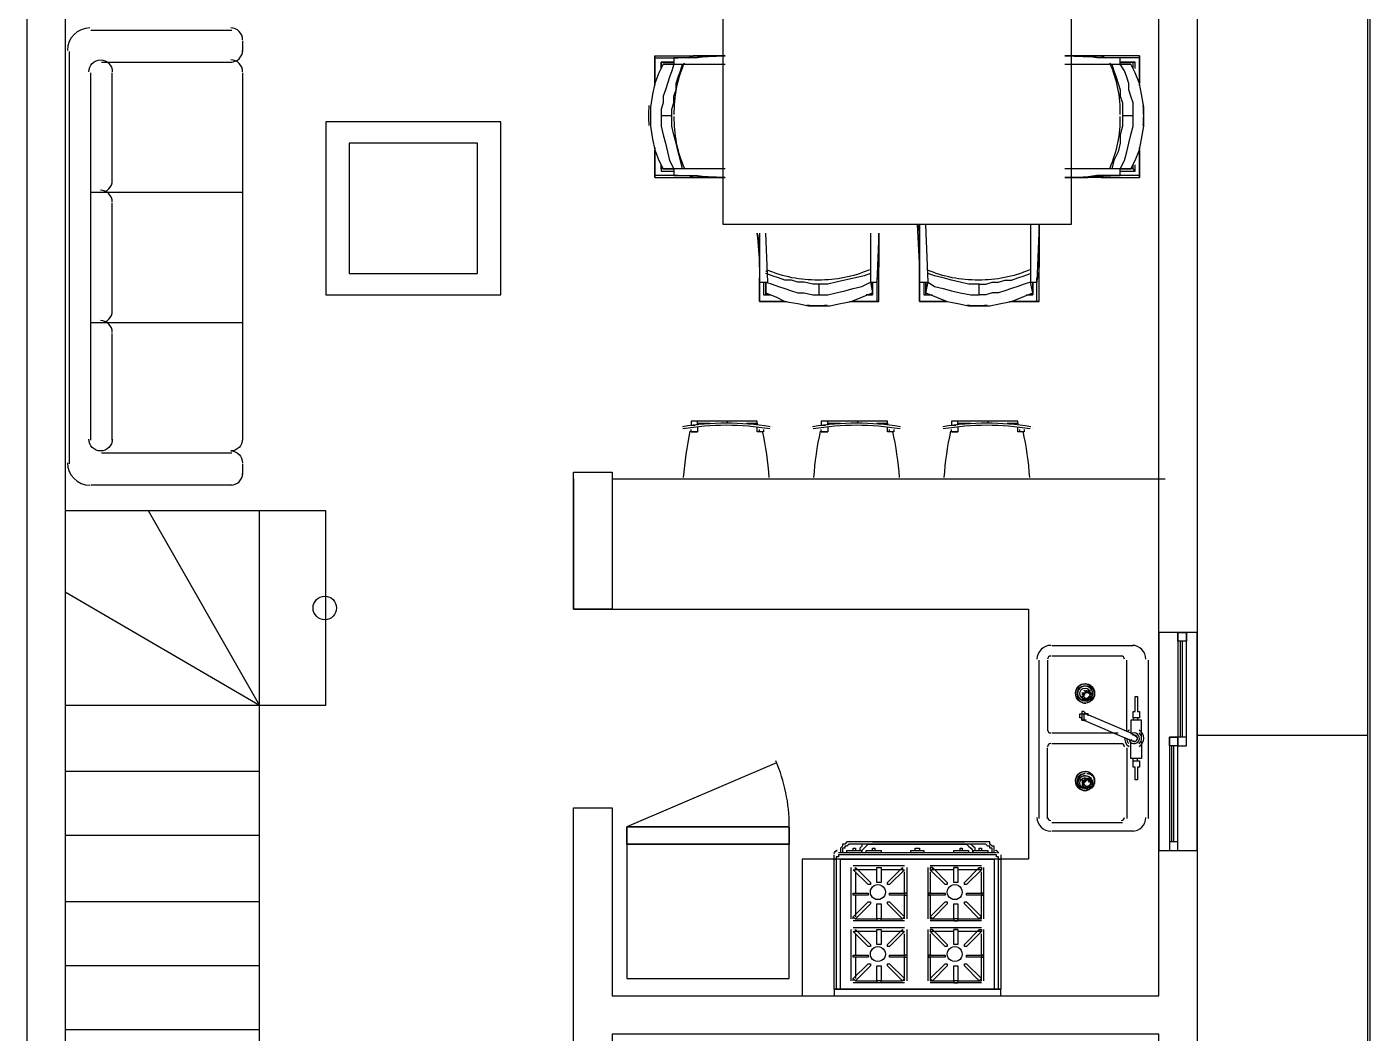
# Model space of a CAD drawing. Header units: metres. Extents: x -5 to 105, y 23 to 139.
# Drawn here: x -5.25 to 0.95, y 128.95 to 133.59 of the extents above; entities that cross this region are included whole.
import ezdxf

# ---------------------------------------------------------------- set-up
doc = ezdxf.new("R2010")
doc.units = ezdxf.units.M

msp = doc.modelspace()

# ---------------------------------------------------------------- linework, layer by layer
at = {"lineweight": 25}
for points in [[(0.9483, 136.6382), (-5.2486, 136.6382), (-5.2486, 120.1361), (0.9483, 120.1361)], [(-2.7265, 127.2197), (-2.5492, 127.2197), (-2.5492, 125.7419), (-0.0271, 125.7419), (-0.0271, 128.9438), (-2.5492, 128.9438), (-2.5492, 128.2837), (-2.7265, 128.2837), (-2.7265, 129.9881), (-2.5492, 129.9881), (-2.5492, 129.1211), (-0.0271, 129.1211), (-0.0271, 134.7072), (0.1503, 134.7072), (0.1503, 125.5547), (-2.7265, 125.5547)], [(-0.431, 133.6727), (-0.431, 132.6777), (-2.0369, 132.6777), (-2.0369, 133.6727)], [(-2.3226, 133.3969), (-2.3226, 133.4264)], [(-0.2044, 133.4264), (-0.1453, 133.4264), (-0.1354, 133.4264)], [(-3.0615, 133.1506), (-3.8693, 133.1506), (-3.8693, 132.3526), (-3.0615, 132.3526)], [(-3.1698, 133.0521), (-3.761, 133.0521), (-3.761, 132.4511), (-3.1698, 132.4511)], [(-2.027, 132.8944), (-2.2635, 132.9043), (-2.2142, 132.9043), (-2.1551, 132.9043), (-2.0861, 132.8944), (-2.027, 132.8944), (-2.0369, 132.8944), (-2.1157, 132.8944), (-2.1945, 132.9043), (-2.1748, 132.8944)], [(-1.1305, 132.5003), (-1.1403, 132.6777), (-1.1305, 132.6383), (-1.1305, 132.5595), (-1.1305, 132.4806)], [(-1.3177, 132.6383), (-1.3275, 132.4117), (-1.3177, 132.4609), (-1.3177, 132.5201), (-1.3177, 132.589), (-1.3177, 132.6383), (-1.3177, 132.5595), (-1.3177, 132.4806), (-1.3177, 132.5003)], [(-2.7265, 131.5349), (-2.5492, 131.5349), (-2.5492, 130.9043), (-2.7265, 130.9043)], [(-2.7265, 131.5349), (-2.5492, 131.5349), (-2.5492, 130.9043), (-2.7265, 130.9043)], [(-2.7265, 131.5053), (-2.7265, 130.9043), (-2.5787, 130.9043), (-2.7265, 130.9043)], [(0.1503, 130.796), (-0.0271, 130.796), (-0.0271, 129.791), (0.1503, 129.791)], [(0.0616, 130.796), (0.101, 130.796), (0.101, 130.7565), (0.0616, 130.7565), (0.0616, 130.796), (0.0616, 130.2738), (0.101, 130.2738), (0.101, 130.796)], [(-0.3719, 130.5201), (-0.3719, 130.5102), (-0.3817, 130.5201), (-0.3719, 130.5102), (-0.3817, 130.5102), (-0.3719, 130.5102)], [(-0.3719, 130.5299), (-0.362, 130.5201), (-0.362, 130.5299), (-0.362, 130.5201)], [(-0.362, 130.5299), (-0.362, 130.5201), (-0.3719, 130.5299), (-0.362, 130.5201)], [(-0.3522, 130.5201), (-0.3522, 130.5299), (-0.3522, 130.5201), (-0.3423, 130.5299)], [(-0.3423, 130.5299), (-0.3522, 130.5201), (-0.3522, 130.5299), (-0.3522, 130.5201)], [(-0.3423, 130.5102), (-0.3423, 130.5201)], [(-0.3423, 130.5102), (-0.3325, 130.5201), (-0.3423, 130.5102), (-0.3325, 130.5102)], [(-0.3719, 130.5004), (-0.3817, 130.5004), (-0.3719, 130.5004), (-0.3817, 130.5004)], [(-0.3719, 130.4905), (-0.3817, 130.4905), (-0.3719, 130.4905), (-0.3817, 130.4905), (-0.3719, 130.4905), (-0.3719, 130.4807), (-0.362, 130.4905), (-0.362, 130.4807), (-0.362, 130.4905), (-0.3719, 130.4807)], [(-0.3522, 130.4807), (-0.362, 130.4807)], [(-0.3325, 130.5004), (-0.3423, 130.5004), (-0.3325, 130.4905), (-0.3423, 130.5004)], [(-0.3423, 130.4905), (-0.3325, 130.4905), (-0.3423, 130.4905), (-0.3423, 130.4807)], [(-0.1157, 130.4019), (-0.1453, 130.4019), (-0.1453, 130.4314), (-0.1354, 130.4314), (-0.1354, 130.5004), (-0.1256, 130.5004), (-0.1256, 130.4314), (-0.1157, 130.4314)], [(-0.3916, 130.4216), (-0.3817, 130.4216), (-0.3817, 130.4117), (-0.3817, 130.4019), (-0.3817, 130.392), (-0.3817, 130.4019), (-0.3916, 130.4019), (-0.3916, 130.4117)], [(0.0222, 130.3132), (0.0616, 130.3132), (0.0616, 130.2738), (0.0222, 130.2738), (0.0222, 130.3132), (0.0222, 129.791), (0.0616, 129.791), (0.0616, 130.3132)], [(0.101, 130.2738), (0.101, 130.3132), (0.0616, 130.3132), (0.0616, 130.2738)], [(-0.3817, 130.0768), (-0.3719, 130.0866), (-0.3719, 130.0768), (-0.362, 130.0866), (-0.3719, 130.0768), (-0.3719, 130.0866), (-0.3817, 130.0866), (-0.3719, 130.0965), (-0.3817, 130.1063), (-0.3719, 130.1063), (-0.3719, 130.1162), (-0.362, 130.1063), (-0.3719, 130.1162), (-0.3719, 130.1063), (-0.3817, 130.1162), (-0.3719, 130.1063), (-0.3817, 130.1063), (-0.3719, 130.0965), (-0.3817, 130.0965), (-0.3719, 130.0965), (-0.3817, 130.0866), (-0.3719, 130.0866), (-0.3817, 130.0866), (-0.3719, 130.0866)], [(-0.362, 130.126), (-0.362, 130.1162), (-0.3719, 130.126), (-0.362, 130.1162), (-0.362, 130.126), (-0.362, 130.1162)], [(-0.3522, 130.0768), (-0.362, 130.0768)], [(-0.3522, 130.126), (-0.3522, 130.1162), (-0.3522, 130.126), (-0.3522, 130.1162), (-0.3423, 130.126), (-0.3522, 130.1162)], [(-0.3423, 130.1063), (-0.3423, 130.1162), (-0.3522, 130.1063), (-0.3423, 130.1162)], [(-0.3423, 130.1063), (-0.3325, 130.1162), (-0.3423, 130.1063), (-0.3325, 130.1063)], [(-0.3325, 130.0965), (-0.3423, 130.0965)], [(-0.3423, 130.0866), (-0.3325, 130.0866), (-0.3423, 130.0866), (-0.3325, 130.0866), (-0.3423, 130.0866), (-0.3423, 130.0768)], [(-1.7315, 129.8994), (-2.4802, 129.8994), (-2.4802, 129.8206), (-1.7315, 129.8206), (-1.7315, 129.8994), (-1.7315, 129.8206), (-2.4802, 129.8206), (-2.4802, 129.8994)], [(0.0616, 129.791), (0.0616, 129.8305), (0.0222, 129.8305), (0.0222, 129.791)], [(-1.7315, 129.1999), (-1.7315, 129.8206), (-2.4802, 129.8206), (-2.4802, 129.1999)], [(-0.766, 129.7418), (-0.766, 129.7516), (-0.766, 129.7615), (-0.7758, 129.7615), (-0.7758, 129.7713), (-0.7857, 129.7713), (-0.7955, 129.7713), (-1.4852, 129.7713), (-1.495, 129.7713), (-1.5049, 129.7713), (-1.5049, 129.7615), (-1.5147, 129.7615), (-1.5147, 129.7516), (-1.5147, 129.7418), (-1.5147, 129.1507), (-1.5246, 129.1507), (-1.5246, 129.1408), (-1.5246, 129.1211), (-0.7561, 129.1211), (-0.7561, 129.1408), (-0.7561, 129.1507), (-0.766, 129.1507)], [(-0.7857, 129.7418), (-0.7857, 129.1507), (-1.495, 129.1507), (-1.495, 129.7418), (-1.495, 129.7516), (-1.4852, 129.7516), (-0.7955, 129.7516), (-0.7857, 129.7516)], [(-1.3571, 129.6433), (-1.3571, 129.6334), (-1.3669, 129.6334), (-1.4359, 129.7024), (-1.426, 129.7024), (-1.426, 129.7122)], [(-1.3078, 129.6433), (-1.3177, 129.6433), (-1.3275, 129.6433), (-1.3275, 129.7122), (-1.3177, 129.7122), (-1.3078, 129.7122)], [(-1.2684, 129.6334), (-1.2783, 129.6334), (-1.2783, 129.6433), (-1.2093, 129.7122), (-1.2093, 129.7024), (-1.1994, 129.7024)], [(-0.8448, 129.7024), (-0.8546, 129.7024), (-0.8546, 129.7122), (-0.8448, 129.7122)], [(-1.3669, 129.594), (-1.3669, 129.5842), (-1.4359, 129.5842), (-1.4359, 129.594)], [(-1.2684, 129.5842), (-1.2684, 129.594), (-1.1994, 129.594), (-1.1994, 129.5842)], [(-1.0123, 129.594), (-1.0123, 129.5842), (-1.0812, 129.5842), (-1.0812, 129.594)], [(-0.9137, 129.5842), (-0.9137, 129.594), (-0.8448, 129.594), (-0.8448, 129.5842)], [(-1.3275, 129.5447), (-1.3177, 129.5447), (-1.3078, 129.5447), (-1.3078, 129.4758), (-1.3177, 129.4758), (-1.3275, 129.4758)], [(-0.9728, 129.5447), (-0.963, 129.5447), (-0.9531, 129.5447), (-0.9531, 129.4758), (-0.963, 129.4758), (-0.9728, 129.4758)], [(-1.3571, 129.3576), (-1.3571, 129.3477), (-1.3669, 129.3477), (-1.4359, 129.4167), (-1.426, 129.4167), (-1.426, 129.4265)], [(-1.3078, 129.3576), (-1.3177, 129.3576), (-1.3275, 129.3576), (-1.3275, 129.4265), (-1.3177, 129.4265), (-1.3078, 129.4265)], [(-1.2684, 129.3477), (-1.2783, 129.3477), (-1.2783, 129.3576), (-1.2093, 129.4265), (-1.2093, 129.4167), (-1.1994, 129.4167)], [(-0.8448, 129.4167), (-0.8546, 129.4167), (-0.8546, 129.4265), (-0.8448, 129.4265)], [(-1.3669, 129.3083), (-1.3669, 129.2984), (-1.4359, 129.2984), (-1.4359, 129.3083)], [(-1.2684, 129.2984), (-1.2684, 129.3083), (-1.1994, 129.3083), (-1.1994, 129.2984)], [(-1.0123, 129.3083), (-1.0123, 129.2984), (-1.0812, 129.2984), (-1.0812, 129.3083)], [(-0.9137, 129.2984), (-0.9137, 129.3083), (-0.8448, 129.3083), (-0.8448, 129.2984)], [(-1.3275, 129.259), (-1.3177, 129.259), (-1.3078, 129.259), (-1.3078, 129.1901), (-1.3177, 129.1901), (-1.3275, 129.1901)], [(-0.9728, 129.259), (-0.963, 129.259), (-0.9531, 129.259), (-0.9531, 129.1901), (-0.963, 129.1901), (-0.9728, 129.1901)]]:
    msp.add_lwpolyline(points, close=True, dxfattribs=at)
for points in [[(0.1503, 125.5547), (0.9384, 125.5547), (0.9384, 136.2146), (-2.9728, 136.2146), (-2.9728, 134.7072)], [(-3.229, 134.5299), (-3.229, 134.7072), (-2.3324, 134.7072), (-2.3324, 134.5299), (-5.0713, 134.5299), (-5.0713, 128.5201), (-3.6821, 128.5201), (-3.6821, 126.796), (-3.8693, 126.796), (-3.8693, 128.3428), (-5.0713, 128.3428), (-5.0713, 126.0374), (-3.9186, 126.0374)], [(0.1503, 130.3231), (0.9384, 130.3231), (0.9384, 134.7072), (0.1503, 134.7072)], [(-4.9531, 133.5742), (-4.3028, 133.5742)], [(-4.2536, 133.525), (-4.2536, 133.4757)], [(-5.0516, 131.5743), (-5.0516, 133.4757)], [(-4.9038, 133.4264), (-4.3028, 133.4264)], [(-2.3521, 133.456), (-2.3521, 133.3181)], [(-2.3521, 133.4461), (-2.3521, 133.456), (-2.1748, 133.456)], [(-2.3521, 133.3279), (-2.3521, 133.4461), (-2.2438, 133.4461)], [(-2.3226, 133.4264), (-2.3226, 133.4264)], [(-2.3226, 133.4264), (-2.2635, 133.4264), (-2.3226, 133.4264)], [(-2.2635, 133.4461), (-2.027, 133.456), (-2.1748, 133.456), (-2.1945, 133.4461), (-2.1157, 133.456), (-2.0369, 133.456), (-2.027, 133.456), (-2.0861, 133.456), (-2.1551, 133.4461), (-2.2142, 133.4461), (-2.2635, 133.4461), (-2.2635, 133.4264), (-2.2635, 133.4166), (-2.027, 133.4166)], [(-0.4605, 133.4166), (-0.2044, 133.4166), (-0.2044, 133.4264), (-0.2044, 133.4461), (-0.2537, 133.4461), (-0.3128, 133.4461), (-0.3719, 133.456), (-0.4408, 133.456), (-0.4605, 133.456), (-0.431, 133.456), (-0.3522, 133.456), (-0.2734, 133.4461), (-0.2931, 133.456), (-0.4605, 133.456), (-0.2044, 133.4461)], [(-0.1157, 133.3181), (-0.1157, 133.456), (-0.2931, 133.456)], [(-0.1157, 133.456), (-0.1157, 133.4461), (-0.2142, 133.4461)], [(-0.1453, 133.3969), (-0.1453, 133.4264)], [(-0.1354, 133.3969), (-0.1354, 133.4264)], [(-0.1157, 133.4461), (-0.1157, 133.3279)], [(-4.9531, 131.6826), (-4.9531, 133.3772)], [(-4.8545, 132.8747), (-4.8545, 133.3772)], [(-4.2536, 133.3772), (-4.2536, 131.6826)], [(-2.3127, 133.4166), (-2.3324, 133.3772), (-2.3521, 133.3279), (-2.362, 133.2787), (-2.3718, 133.2195), (-2.3718, 133.1309), (-2.362, 133.0718), (-2.3521, 133.0225), (-2.3324, 132.9732), (-2.3127, 132.9338), (-2.2635, 132.9338), (-2.3226, 132.9338), (-2.3226, 132.9535), (-2.3226, 132.924)], [(-2.2635, 133.4166), (-2.2733, 133.387), (-2.2832, 133.3575), (-2.293, 133.3279), (-2.3029, 133.2984), (-2.3127, 133.2688), (-2.3127, 133.2392), (-2.3226, 133.2097), (-2.3226, 133.1801), (-2.3029, 133.1801), (-2.2832, 133.1801), (-2.2733, 133.1801), (-2.2733, 133.2097), (-2.2635, 133.2392), (-2.2635, 133.2688), (-2.2536, 133.2984), (-2.2536, 133.3279), (-2.2438, 133.3575), (-2.2339, 133.387), (-2.2241, 133.4166)], [(-2.2635, 133.4166), (-2.3127, 133.4166), (-2.2635, 133.4166)], [(-2.2635, 133.4166), (-2.2635, 133.4166)], [(-2.2142, 133.4166), (-2.2142, 133.4166)], [(-0.2537, 133.4166), (-0.2537, 133.4166)], [(-0.2438, 133.4166), (-0.2339, 133.387), (-0.2241, 133.3575), (-0.2142, 133.3279), (-0.2044, 133.2984), (-0.2044, 133.2688), (-0.1945, 133.2392), (-0.1945, 133.2097), (-0.1945, 133.1801), (-0.1748, 133.1801), (-0.1551, 133.1801), (-0.1453, 133.1801), (-0.1453, 133.2097), (-0.1453, 133.2392), (-0.1551, 133.2688), (-0.165, 133.2984), (-0.165, 133.3279), (-0.1748, 133.3575), (-0.1847, 133.387), (-0.2044, 133.4166), (-0.1945, 133.4166), (-0.1551, 133.4166), (-0.2044, 133.4166)], [(-0.1551, 132.9338), (-0.2044, 132.9338), (-0.1945, 132.9338), (-0.1551, 132.9338), (-0.1354, 132.9732), (-0.1157, 133.0225), (-0.1059, 133.0718), (-0.096, 133.1309), (-0.096, 133.2195), (-0.1059, 133.2787), (-0.1157, 133.3279), (-0.1354, 133.3772), (-0.1551, 133.4166)], [(-2.3226, 133.1801), (-2.3226, 133.1309), (-2.3127, 133.0915), (-2.3029, 133.0521), (-2.293, 133.0127), (-2.2832, 132.9732), (-2.2635, 132.9338), (-2.3127, 132.9338)], [(-2.2241, 132.9338), (-2.2339, 132.9732), (-2.2438, 133.0127), (-2.2536, 133.0521), (-2.2635, 133.0915), (-2.2733, 133.1309), (-2.2733, 133.1801)], [(-0.1945, 133.1801), (-0.1945, 133.1309), (-0.2044, 133.0915), (-0.2044, 133.0521), (-0.2142, 133.0127), (-0.2339, 132.9732), (-0.2438, 132.9338)], [(-0.1453, 132.9338), (-0.2044, 132.9338), (-0.1847, 132.9732), (-0.1748, 133.0127), (-0.165, 133.0521), (-0.1551, 133.0915), (-0.1453, 133.1309), (-0.1453, 133.1801)], [(-2.3521, 133.0324), (-2.3521, 132.8944), (-2.1748, 132.8944)], [(-2.2438, 132.9043), (-2.3521, 132.9043), (-2.3521, 133.0225)], [(-0.2931, 132.8944), (-0.1157, 132.8944), (-0.1157, 133.0324)], [(-0.1157, 133.0225), (-0.1157, 132.9043), (-0.2142, 132.9043)], [(-2.3226, 132.9338), (-2.3226, 132.924), (-2.2635, 132.924)], [(-2.027, 132.9338), (-2.2635, 132.9338), (-2.2635, 132.924), (-2.2635, 132.9043)], [(-2.2635, 132.9338), (-2.2635, 132.9338)], [(-2.2142, 132.9338), (-2.2142, 132.9338)], [(-0.2044, 132.9043), (-0.2537, 132.9043), (-0.3128, 132.9043), (-0.3719, 132.8944), (-0.4408, 132.8944), (-0.4605, 132.8944), (-0.431, 132.8944), (-0.3522, 132.8944), (-0.2734, 132.9043), (-0.2931, 132.8944), (-0.4605, 132.8944), (-0.2044, 132.9043), (-0.2044, 132.924), (-0.2044, 132.9338), (-0.4605, 132.9338)], [(-0.2537, 132.9338), (-0.2537, 132.9338)], [(-0.2044, 132.924), (-0.1354, 132.924), (-0.1354, 132.9535)], [(-0.1354, 132.924), (-0.1453, 132.9338), (-0.1453, 132.9535)], [(-2.3521, 132.8944), (-2.3521, 132.9043)], [(-0.1157, 132.9043), (-0.1157, 132.8944)], [(-4.2536, 132.8255), (-4.9038, 132.8255), (-4.9531, 132.8255)], [(-4.8545, 132.2738), (-4.8545, 132.7762)], [(-1.1305, 132.4117), (-1.1305, 132.4609), (-1.1305, 132.5201), (-1.1305, 132.589), (-1.1305, 132.6481), (-1.1305, 132.6777), (-1.1305, 132.4117), (-1.1108, 132.4117), (-1.0911, 132.4117), (-1.1009, 132.6777)], [(-0.6182, 132.6777), (-0.6182, 132.4117), (-0.5985, 132.4117), (-0.5886, 132.4117), (-0.5788, 132.4609), (-0.5788, 132.5201), (-0.5788, 132.589), (-0.5788, 132.6481), (-0.5788, 132.6777), (-0.5788, 132.6383), (-0.5788, 132.5595), (-0.5788, 132.4806), (-0.5788, 132.5003), (-0.5788, 132.6777), (-0.5886, 132.4117)], [(-1.8792, 132.6383), (-1.8694, 132.5003), (-1.8694, 132.4806), (-1.8694, 132.5595), (-1.8792, 132.6383), (-1.8694, 132.589), (-1.8694, 132.5201), (-1.8694, 132.4609), (-1.8694, 132.4117), (-1.8497, 132.4117), (-1.83, 132.4117), (-1.8398, 132.6383)], [(-1.8694, 132.6383), (-1.8694, 132.4117)], [(-1.3571, 132.6383), (-1.3571, 132.4117), (-1.3374, 132.4117), (-1.3275, 132.4117)], [(-1.8694, 132.5003), (-1.8694, 132.323), (-1.7413, 132.323)], [(-1.4556, 132.323), (-1.3177, 132.323), (-1.3177, 132.5003)], [(-1.1305, 132.5003), (-1.1305, 132.323), (-1.1305, 132.4314)], [(-0.7167, 132.323), (-0.5788, 132.323), (-0.5788, 132.5003)], [(-1.7512, 132.323), (-1.8694, 132.323), (-1.8694, 132.4314)], [(-1.8497, 132.4117), (-1.8497, 132.3526), (-1.8398, 132.3526), (-1.8398, 132.4117), (-1.8103, 132.4018), (-1.7807, 132.392), (-1.7512, 132.3821), (-1.7216, 132.3723), (-1.692, 132.3624), (-1.6625, 132.3624), (-1.6231, 132.3526), (-1.5935, 132.3526), (-1.5935, 132.3723), (-1.5935, 132.392), (-1.5935, 132.4018), (-1.6231, 132.4018), (-1.6625, 132.4117), (-1.692, 132.4117), (-1.7216, 132.4215), (-1.7512, 132.4215), (-1.7807, 132.4314), (-1.8103, 132.4412), (-1.8398, 132.4511)], [(-1.83, 132.4609), (-1.8398, 132.4609)], [(-1.3571, 132.4511), (-1.3866, 132.4412), (-1.426, 132.4314), (-1.4753, 132.4215), (-1.5147, 132.4117), (-1.5541, 132.4018), (-1.5935, 132.4018)], [(-1.3275, 132.4314), (-1.3275, 132.323), (-1.4457, 132.323)], [(-1.3571, 132.4609), (-1.3571, 132.4609)], [(-1.0911, 132.4609), (-1.0911, 132.4609)], [(-0.8546, 132.4018), (-0.9039, 132.4018), (-0.9433, 132.4117), (-0.9827, 132.4215), (-1.0221, 132.4314), (-1.0615, 132.4412), (-1.0911, 132.4511)], [(-0.6083, 132.4117), (-0.6083, 132.3526), (-0.6083, 132.4117), (-0.6083, 132.3624), (-0.6182, 132.4117), (-0.6477, 132.4018), (-0.6773, 132.392), (-0.7068, 132.3821), (-0.7364, 132.3723), (-0.766, 132.3624), (-0.7955, 132.3624), (-0.8251, 132.3526), (-0.8546, 132.3526), (-0.8546, 132.3723), (-0.8546, 132.392), (-0.8546, 132.4018), (-0.8251, 132.4018), (-0.7955, 132.4117), (-0.766, 132.4117), (-0.7364, 132.4215), (-0.7068, 132.4215), (-0.6773, 132.4314), (-0.6477, 132.4412), (-0.6182, 132.4511)], [(-0.6182, 132.4609), (-0.6182, 132.4609)], [(-0.5788, 132.323), (-0.5886, 132.323), (-0.5886, 132.4314)], [(-1.8398, 132.3624), (-1.7906, 132.3427), (-1.7512, 132.323), (-1.692, 132.3132), (-1.6428, 132.3033), (-1.5443, 132.3033), (-1.495, 132.3132), (-1.4457, 132.323), (-1.3965, 132.3427), (-1.3472, 132.3624), (-1.3472, 132.4117), (-1.3472, 132.3526), (-1.3768, 132.3526)], [(-1.8398, 132.4117), (-1.8398, 132.4117)], [(-1.8398, 132.4117), (-1.8398, 132.3624), (-1.8398, 132.4117)], [(-1.5935, 132.3526), (-1.5541, 132.3526), (-1.5147, 132.3624), (-1.4753, 132.3723), (-1.4359, 132.3821), (-1.3965, 132.392), (-1.3571, 132.4117), (-1.3472, 132.3624)], [(-1.3669, 132.3526), (-1.3472, 132.3526), (-1.3472, 132.4117)], [(-1.3472, 132.4117), (-1.3472, 132.4117)], [(-1.1108, 132.4117), (-1.1108, 132.3526), (-1.0714, 132.3526)], [(-1.1009, 132.3526), (-1.1009, 132.4117), (-1.1009, 132.3624), (-1.0517, 132.3427), (-1.0024, 132.323), (-0.9531, 132.3132), (-0.9039, 132.3033), (-0.8054, 132.3033), (-0.7561, 132.3132), (-0.7068, 132.323), (-0.6576, 132.3427), (-0.6083, 132.3624)], [(-1.1009, 132.4117), (-1.1009, 132.4117)], [(-1.1009, 132.3624), (-1.0911, 132.4117), (-1.0615, 132.392), (-1.0221, 132.3821), (-0.9827, 132.3723), (-0.9433, 132.3624), (-0.894, 132.3526), (-0.8546, 132.3526)], [(-0.6083, 132.4117), (-0.6083, 132.4117)], [(-1.8694, 132.323), (-1.8694, 132.323)], [(-1.8497, 132.3526), (-1.8201, 132.3526), (-1.8398, 132.3526)], [(-1.3472, 132.3526), (-1.3472, 132.3526)], [(-1.3177, 132.323), (-1.3275, 132.323)], [(-1.0123, 132.323), (-1.1305, 132.323), (-1.0024, 132.323)], [(-1.1305, 132.323), (-1.1305, 132.323)], [(-1.1108, 132.3526), (-1.1009, 132.3526), (-1.0812, 132.3526)], [(-0.5886, 132.323), (-0.7068, 132.323)], [(-0.6379, 132.3526), (-0.6083, 132.3526), (-0.628, 132.3526)], [(-0.6083, 132.3526), (-0.6083, 132.3526)], [(-4.2536, 132.2245), (-4.9038, 132.2245), (-4.9531, 132.2245)], [(-4.8545, 131.6826), (-4.8545, 132.1752)], [(-2.1551, 131.7516), (-2.1551, 131.7713), (-2.1846, 131.7713), (-2.1846, 131.7516), (-2.1649, 131.7516)], [(-2.1846, 131.7516), (-2.1846, 131.7516)], [(-1.9285, 131.7614), (-1.8792, 131.7614), (-1.8792, 131.7713), (-2.0172, 131.7713), (-2.1551, 131.7713)], [(-2.1551, 131.7614), (-2.096, 131.7614)], [(-2.0172, 131.7713), (-2.0172, 131.7614)], [(-1.8792, 131.7614), (-1.8792, 131.7516)], [(-1.5541, 131.7516), (-1.5541, 131.7713), (-1.5837, 131.7713), (-1.5837, 131.7516), (-1.564, 131.7516)], [(-1.5837, 131.7516), (-1.5837, 131.7516)], [(-1.3275, 131.7614), (-1.2783, 131.7614), (-1.2783, 131.7713), (-1.4162, 131.7713), (-1.5541, 131.7713)], [(-1.5541, 131.7614), (-1.495, 131.7614)], [(-1.4162, 131.7713), (-1.4162, 131.7614)], [(-1.2783, 131.7614), (-1.2783, 131.7516)], [(-0.9531, 131.7516), (-0.9531, 131.7713), (-0.9827, 131.7713), (-0.9827, 131.7516), (-0.963, 131.7516)], [(-0.9827, 131.7516), (-0.9827, 131.7516)], [(-0.7265, 131.7614), (-0.6773, 131.7614), (-0.6773, 131.7713), (-0.8152, 131.7713), (-0.9531, 131.7713)], [(-0.9531, 131.7614), (-0.894, 131.7614)], [(-0.8152, 131.7713), (-0.8152, 131.7614)], [(-0.6773, 131.7614), (-0.6773, 131.7516)], [(-2.2142, 131.7417), (-2.2142, 131.7417)], [(-2.1551, 131.7417), (-2.1551, 131.722), (-2.1846, 131.722), (-2.1551, 131.722), (-2.1846, 131.722), (-2.1846, 131.7319)], [(-1.8497, 131.7319), (-1.8497, 131.722), (-1.8792, 131.722), (-1.8792, 131.7417)], [(-1.8694, 131.722), (-1.8694, 131.7319)], [(-1.8103, 131.7417), (-1.8103, 131.7417)], [(-1.6132, 131.7417), (-1.6132, 131.7417)], [(-1.5541, 131.7417), (-1.5541, 131.722), (-1.5837, 131.722), (-1.5541, 131.722), (-1.5837, 131.722), (-1.5837, 131.7319)], [(-1.2487, 131.7319), (-1.2487, 131.722), (-1.2783, 131.722), (-1.2783, 131.7417)], [(-1.2684, 131.722), (-1.2684, 131.7319)], [(-1.2093, 131.7417), (-1.2093, 131.7417)], [(-1.0123, 131.7417), (-1.0123, 131.7417)], [(-0.9531, 131.7417), (-0.9531, 131.722), (-0.9827, 131.722), (-0.9531, 131.722), (-0.9827, 131.722), (-0.9827, 131.7319)], [(-0.6477, 131.7319), (-0.6477, 131.722), (-0.6773, 131.722), (-0.6773, 131.7417)], [(-0.6674, 131.722), (-0.6674, 131.7319)], [(-0.6083, 131.7417), (-0.6083, 131.7417)], [(-4.3028, 131.6235), (-4.9038, 131.6235)], [(-4.2536, 131.5743), (-4.2536, 131.525)], [(-2.5492, 131.5053), (0.0025, 131.5053)], [(-4.3028, 131.4757), (-4.9531, 131.4757)], [(-5.0713, 130.9831), (-4.1747, 130.461), (-4.6871, 131.3575)], [(-4.1747, 128.5201), (-4.1747, 131.3575), (-5.0713, 131.3575)], [(-5.0713, 130.461), (-3.8693, 130.461), (-3.8693, 131.3575), (-5.0713, 131.3575)], [(-4.1747, 128.5201), (-4.1747, 131.3575)], [(-2.5787, 130.9043), (-0.628, 130.9043), (-0.628, 129.7516), (-1.6723, 129.7516), (-1.6723, 129.1211)], [(0.0715, 130.7565), (0.0715, 130.3132)], [(0.0813, 130.7565), (0.0813, 130.3132)], [(-0.5197, 130.7368), (-0.1453, 130.7368)], [(-0.5788, 129.9388), (-0.5788, 130.6679)], [(-0.5394, 130.6679), (-0.5394, 130.3428)], [(-0.1945, 130.6876), (-0.5197, 130.6876)], [(-0.1748, 130.3428), (-0.1748, 130.6679)], [(-0.0763, 130.6679), (-0.0763, 129.9388)], [(-0.3817, 130.5201), (-0.3817, 130.5201)], [(-0.3817, 130.5201), (-0.3719, 130.5102), (-0.3817, 130.5201)], [(-0.3817, 130.5102), (-0.3817, 130.5102)], [(-0.3817, 130.5102), (-0.3719, 130.5102), (-0.3817, 130.5102)], [(-0.3719, 130.5299), (-0.3719, 130.5299)], [(-0.362, 130.5102), (-0.362, 130.5102)], [(-0.362, 130.5102), (-0.362, 130.5102)], [(-0.3522, 130.5201), (-0.3522, 130.5201)], [(-0.3522, 130.5201), (-0.3522, 130.5201)], [(-0.3423, 130.5201), (-0.3423, 130.5201)], [(-0.3423, 130.5201), (-0.3423, 130.5201)], [(-0.3423, 130.5102), (-0.3325, 130.5201), (-0.3423, 130.5102)], [(-0.3423, 130.5102), (-0.3423, 130.5102)], [(-0.3423, 130.5102), (-0.3423, 130.5102)], [(-0.3423, 130.5102), (-0.3325, 130.5102), (-0.3423, 130.5102)], [(-0.3817, 130.5004), (-0.3817, 130.5004)], [(-0.3817, 130.5004), (-0.3719, 130.5004), (-0.3817, 130.5004)], [(-0.3817, 130.4905), (-0.3817, 130.4905)], [(-0.3817, 130.4905), (-0.3817, 130.4905)], [(-0.3817, 130.4905), (-0.3719, 130.4905), (-0.3817, 130.4905)], [(-0.3719, 130.5004), (-0.3719, 130.5004)], [(-0.3719, 130.4807), (-0.3719, 130.4807)], [(-0.362, 130.4807), (-0.362, 130.4905), (-0.362, 130.4807)], [(-0.362, 130.4807), (-0.362, 130.4807)], [(-0.3522, 130.5004), (-0.3522, 130.5004)], [(-0.3522, 130.5004), (-0.3522, 130.5004)], [(-0.3522, 130.5004), (-0.3522, 130.5004)], [(-0.3522, 130.5004), (-0.3522, 130.5004)], [(-0.3522, 130.5004), (-0.3522, 130.5004)], [(-0.3522, 130.4905), (-0.3522, 130.4807), (-0.3522, 130.4905)], [(-0.3522, 130.4807), (-0.3522, 130.4905), (-0.3522, 130.4807)], [(-0.3522, 130.4807), (-0.3522, 130.4807)], [(-0.3423, 130.5004), (-0.3325, 130.5004), (-0.3423, 130.5004)], [(-0.3423, 130.5004), (-0.3423, 130.5004)], [(-0.3423, 130.5004), (-0.3423, 130.5004)], [(-0.3423, 130.5004), (-0.3325, 130.5004), (-0.3423, 130.5004)], [(-0.3423, 130.4807), (-0.3423, 130.4905), (-0.3423, 130.4807)], [(-0.3423, 130.4905), (-0.3423, 130.4905)], [(-0.3423, 130.4905), (-0.3325, 130.4905), (-0.3423, 130.4905)], [(-0.3916, 130.4216), (-0.3916, 130.4216)], [(-0.3916, 130.4117), (-0.3916, 130.4117)], [(-0.3916, 130.4019), (-0.3916, 130.4019)], [(-0.3522, 130.4117), (-0.3522, 130.4216), (-0.362, 130.4216), (-0.3719, 130.4314), (-0.3817, 130.4314), (-0.3817, 130.4216), (-0.3719, 130.4216), (-0.362, 130.4216), (-0.1551, 130.3329), (-0.1256, 130.3132)], [(-0.3817, 130.4216), (-0.3817, 130.4216)], [(-0.3817, 130.4117), (-0.3817, 130.4117)], [(-0.3817, 130.4019), (-0.3817, 130.4019)], [(-0.3817, 130.4019), (-0.3817, 130.4019)], [(-0.3719, 130.392), (-0.3817, 130.392), (-0.3719, 130.392)], [(-0.3719, 130.4314), (-0.3719, 130.4314)], [(-0.3719, 130.4314), (-0.3719, 130.4314)], [(-0.362, 130.4216), (-0.3719, 130.4216), (-0.3719, 130.4117), (-0.3719, 130.4019), (-0.3719, 130.392), (-0.165, 130.3034), (-0.1354, 130.2935)], [(-0.3719, 130.4216), (-0.3719, 130.4216)], [(-0.3719, 130.4117), (-0.3719, 130.4117)], [(-0.3719, 130.4019), (-0.3719, 130.4019)], [(-0.3719, 130.4019), (-0.3719, 130.4019)], [(-0.3719, 130.392), (-0.3719, 130.392)], [(-0.3719, 130.392), (-0.3719, 130.392)], [(-0.362, 130.392), (-0.3719, 130.392)], [(-0.362, 130.4216), (-0.362, 130.4216)], [(-0.1059, 130.3132), (-0.1059, 130.392), (-0.1551, 130.392), (-0.1551, 130.3329)], [(-0.1453, 130.4019), (-0.1453, 130.392)], [(-0.1256, 130.4019), (-0.1256, 130.392)], [(-0.5197, 130.3329), (-0.2142, 130.3329)], [(-0.1847, 130.3428), (-0.1847, 130.3428)], [(-0.1748, 130.3428), (-0.1748, 130.3428)], [(-0.1748, 130.3428), (-0.1748, 130.3428)], [(-0.5394, 129.9388), (-0.5394, 130.2639)], [(-0.5197, 130.2836), (-0.1945, 130.2836)], [(-0.1748, 130.2639), (-0.1748, 129.9388)], [(-0.1059, 130.2935), (-0.1059, 130.2147), (-0.1551, 130.2147), (-0.1551, 130.2935)], [(0.0321, 130.2738), (0.0321, 129.8305)], [(0.0419, 130.2738), (0.0419, 129.8305)], [(-0.1453, 130.2048), (-0.1157, 130.2048), (-0.1157, 130.1753), (-0.1256, 130.1753), (-0.1256, 130.1162), (-0.1354, 130.1162), (-0.1354, 130.1753), (-0.1453, 130.1753), (-0.1453, 130.2048), (-0.1453, 130.2147)], [(-0.1256, 130.2048), (-0.1256, 130.2147)], [(-4.1747, 130.1556), (-5.0713, 130.1556)], [(-1.7906, 130.195), (-2.4802, 129.8994)], [(-0.3817, 130.1162), (-0.3817, 130.1162)], [(-0.3817, 130.1162), (-0.3719, 130.1063), (-0.3817, 130.1162)], [(-0.3817, 130.1063), (-0.3817, 130.1063)], [(-0.3817, 130.0965), (-0.3817, 130.0965)], [(-0.3817, 130.0965), (-0.3719, 130.0965), (-0.3817, 130.0965)], [(-0.3817, 130.0866), (-0.3817, 130.0866)], [(-0.3817, 130.0866), (-0.3817, 130.0866)], [(-0.3719, 130.1162), (-0.3719, 130.1162)], [(-0.3719, 130.1063), (-0.3719, 130.1063)], [(-0.3719, 130.0768), (-0.3719, 130.0768)], [(-0.362, 130.0965), (-0.362, 130.0965)], [(-0.362, 130.0965), (-0.362, 130.0965)], [(-0.362, 130.0768), (-0.362, 130.0768)], [(-0.362, 130.0768), (-0.362, 130.0768)], [(-0.3522, 130.1162), (-0.3522, 130.1162)], [(-0.3522, 130.1162), (-0.3522, 130.1162)], [(-0.3522, 130.0965), (-0.3522, 130.0965)], [(-0.3522, 130.0965), (-0.3522, 130.0965)], [(-0.3522, 130.0965), (-0.3522, 130.0965)], [(-0.3522, 130.0965), (-0.3522, 130.0965)], [(-0.3522, 130.0965), (-0.3522, 130.0965)], [(-0.3522, 130.0768), (-0.3522, 130.0768)], [(-0.3522, 130.0768), (-0.3522, 130.0768)], [(-0.3522, 130.0768), (-0.3522, 130.0768)], [(-0.3423, 130.1063), (-0.3325, 130.1162), (-0.3423, 130.1063)], [(-0.3423, 130.1063), (-0.3423, 130.1063)], [(-0.3423, 130.1063), (-0.3423, 130.1063)], [(-0.3423, 130.1063), (-0.3423, 130.1063)], [(-0.3423, 130.1063), (-0.3325, 130.1063), (-0.3423, 130.1063)], [(-0.3423, 130.0965), (-0.3325, 130.0965), (-0.3423, 130.0965)], [(-0.3423, 130.0965), (-0.3423, 130.0965)], [(-0.3423, 130.0965), (-0.3325, 130.0965), (-0.3423, 130.0965)], [(-0.3423, 130.0866), (-0.3423, 130.0866)], [(-0.3423, 130.0768), (-0.3423, 130.0866), (-0.3423, 130.0768)], [(-0.3423, 130.0866), (-0.3423, 130.0866)], [(-0.3423, 130.0866), (-0.3325, 130.0866), (-0.3423, 130.0866)], [(-0.3423, 130.0866), (-0.3423, 130.0866)], [(-0.1945, 129.9191), (-0.5197, 129.9191)], [(-4.1747, 129.86), (-5.0713, 129.86)], [(-0.7857, 129.7812), (-0.7857, 129.791), (-0.7857, 129.8009), (-0.7857, 129.8108), (-0.7955, 129.8108), (-0.8054, 129.8206), (-0.8054, 129.8305), (-0.8152, 129.8305), (-0.8251, 129.8305), (-0.8349, 129.8305), (-1.4457, 129.8305), (-1.4556, 129.8305), (-1.4654, 129.8305), (-1.4753, 129.8206), (-1.4852, 129.8206), (-1.4852, 129.8108), (-1.495, 129.8009), (-1.495, 129.791), (-1.495, 129.7812)], [(-1.3472, 129.8305), (-0.9236, 129.8305)], [(-0.9236, 129.8305), (-0.9236, 129.8305)], [(-0.1453, 129.8797), (-0.5197, 129.8797)], [(-0.7561, 129.7713), (-0.7561, 129.7516), (-0.766, 129.7516), (-0.7561, 129.7516), (-0.7561, 129.1507), (-1.5246, 129.1507), (-1.5246, 129.7516), (-1.5147, 129.7516), (-1.5246, 129.7516), (-1.5246, 129.7713)], [(-1.5049, 129.7812), (-0.7758, 129.7812)], [(-0.7955, 129.7812), (-0.7955, 129.791), (-0.7955, 129.8009), (-0.8054, 129.8009), (-0.8054, 129.8108), (-0.8152, 129.8108), (-0.8251, 129.8206), (-0.8349, 129.8206), (-1.4457, 129.8206), (-1.4556, 129.8206), (-1.4654, 129.8108), (-1.4753, 129.8108), (-1.4753, 129.8009), (-1.4852, 129.8009), (-1.4852, 129.791), (-1.4852, 129.7812)], [(-1.4654, 129.7812), (-1.4654, 129.791), (-1.3965, 129.791), (-1.3965, 129.7812), (-1.3965, 129.791), (-1.3866, 129.8009), (-1.3768, 129.8108), (-1.3669, 129.8206), (-1.3571, 129.8206), (-1.3472, 129.8206), (-0.9236, 129.8206), (-0.9137, 129.8206), (-0.9039, 129.8108), (-0.894, 129.8009), (-0.8842, 129.791), (-0.8842, 129.7812), (-0.8842, 129.791), (-0.8152, 129.791), (-0.8152, 129.7812)], [(-1.4359, 129.791), (-1.4359, 129.8009), (-1.426, 129.8009), (-1.426, 129.791)], [(-1.426, 129.8009), (-1.426, 129.8009)], [(-1.3866, 129.8206), (-1.3965, 129.8206), (-1.3965, 129.8108), (-1.4063, 129.8009), (-1.4063, 129.791)], [(-1.3768, 129.7812), (-1.3768, 129.791), (-1.3078, 129.791), (-1.3078, 129.7812)], [(-1.3472, 129.791), (-1.3472, 129.8009), (-1.3374, 129.8009), (-1.3374, 129.791)], [(-1.3374, 129.8009), (-1.3374, 129.8009)], [(-1.1699, 129.7812), (-1.1699, 129.791), (-1.1108, 129.791), (-1.1108, 129.7812)], [(-1.1502, 129.791), (-1.1502, 129.8009), (-1.1403, 129.8009), (-1.1305, 129.8009), (-1.1305, 129.791)], [(-1.1403, 129.8009), (-1.1403, 129.8009)], [(-1.1305, 129.8009), (-1.1305, 129.8009)], [(-0.9728, 129.7812), (-0.9728, 129.791), (-0.9039, 129.791), (-0.9039, 129.7812)], [(-0.9433, 129.791), (-0.9433, 129.8009), (-0.9334, 129.8009), (-0.9334, 129.791)], [(-0.9334, 129.8009), (-0.9334, 129.8009)], [(-0.8743, 129.791), (-0.8743, 129.8009), (-0.8842, 129.8108), (-0.894, 129.8206)], [(-0.8546, 129.791), (-0.8546, 129.8009), (-0.8448, 129.8009), (-0.8448, 129.791)], [(-0.8448, 129.8009), (-0.8448, 129.8009)], [(-0.8448, 129.8009), (-0.8448, 129.8009)], [(-0.7955, 129.7713), (-0.7955, 129.7713)], [(-1.5147, 129.7418), (-1.5147, 129.7418)], [(-1.4852, 129.7516), (-1.4852, 129.7516)], [(-1.4457, 129.4758), (-1.4457, 129.7122)], [(-1.4359, 129.7221), (-1.1994, 129.7221)], [(-1.4359, 129.7122), (-1.4359, 129.7122)], [(-1.4359, 129.7024), (-1.4359, 129.7024)], [(-1.426, 129.7122), (-1.426, 129.7122)], [(-1.3275, 129.7024), (-1.426, 129.7024)], [(-1.3275, 129.7122), (-1.3275, 129.7122)], [(-1.3078, 129.7122), (-1.3078, 129.7122)], [(-1.3078, 129.7122), (-1.3078, 129.7122)], [(-1.2093, 129.7024), (-1.3078, 129.7024)], [(-1.2093, 129.7122), (-1.2093, 129.7122)], [(-1.1994, 129.7122), (-1.1994, 129.7122)], [(-1.1994, 129.7024), (-1.1994, 129.7024)], [(-1.1994, 129.7024), (-1.1994, 129.7024)], [(-1.1896, 129.7122), (-1.1896, 129.4758)], [(-1.0911, 129.4758), (-1.0911, 129.7122)], [(-1.0812, 129.7221), (-0.8448, 129.7221)], [(-1.0812, 129.7122), (-1.0812, 129.7122)], [(-1.0714, 129.7122), (-1.0024, 129.6433), (-1.0024, 129.6334), (-1.0123, 129.6334), (-1.0812, 129.7024), (-1.0714, 129.7024), (-1.0714, 129.7122), (-1.0812, 129.7122), (-1.0812, 129.7024)], [(-1.0812, 129.7024), (-1.0812, 129.7024)], [(-1.0714, 129.7122), (-1.0714, 129.7122)], [(-0.9728, 129.7024), (-1.0714, 129.7024)], [(-0.9728, 129.7122), (-0.9728, 129.7122)], [(-0.9531, 129.7122), (-0.9531, 129.6433), (-0.963, 129.6433), (-0.9728, 129.6433), (-0.9728, 129.7122), (-0.963, 129.7122), (-0.9531, 129.7122), (-0.963, 129.7122), (-0.9728, 129.7122)], [(-0.9531, 129.7122), (-0.9531, 129.7122)], [(-0.8546, 129.7024), (-0.9531, 129.7024)], [(-0.8448, 129.7024), (-0.9137, 129.6334), (-0.9236, 129.6334), (-0.9236, 129.6433), (-0.8546, 129.7122)], [(-0.8546, 129.7122), (-0.8546, 129.7122)], [(-0.8448, 129.7122), (-0.8448, 129.7122)], [(-0.8448, 129.7024), (-0.8448, 129.7024)], [(-0.8448, 129.7024), (-0.8448, 129.7024)], [(-0.8349, 129.7122), (-0.8349, 129.4758)], [(-0.7857, 129.7418), (-0.7857, 129.7418)], [(-1.426, 129.6925), (-1.426, 129.594)], [(-1.3275, 129.6433), (-1.3275, 129.6433)], [(-1.2783, 129.6433), (-1.2783, 129.6433)], [(-1.1896, 129.594), (-1.1994, 129.594), (-1.1994, 129.6925)], [(-1.0812, 129.6925), (-1.0812, 129.594), (-1.0911, 129.594), (-1.0911, 129.5842), (-1.0812, 129.5842), (-1.0812, 129.4856), (-1.0812, 129.4758), (-1.0714, 129.4758), (-1.0812, 129.4856), (-1.0123, 129.5546), (-1.0024, 129.5546), (-1.0024, 129.5447), (-1.0714, 129.4758), (-0.9728, 129.4758), (-0.9728, 129.4659), (-0.963, 129.4659), (-0.9531, 129.4659), (-0.9531, 129.4758), (-0.8546, 129.4758), (-0.9236, 129.5447), (-0.9236, 129.5546), (-0.9137, 129.5546), (-0.8448, 129.4856), (-0.8546, 129.4758), (-0.8448, 129.4758), (-0.8448, 129.4856), (-0.8448, 129.5842), (-0.8349, 129.5842), (-0.8349, 129.594), (-0.8448, 129.594), (-0.8448, 129.6925)], [(-0.9728, 129.6433), (-0.9728, 129.6433)], [(-0.9236, 129.6433), (-0.9236, 129.6433)], [(-1.4359, 129.594), (-1.4359, 129.594)], [(-1.4359, 129.594), (-1.4359, 129.594)], [(-1.4359, 129.5842), (-1.4359, 129.5842)], [(-1.426, 129.5842), (-1.426, 129.4856)], [(-1.3669, 129.6334), (-1.3669, 129.6334)], [(-1.3669, 129.5842), (-1.3669, 129.5842)], [(-1.2684, 129.594), (-1.2684, 129.594)], [(-1.1994, 129.4758), (-1.1994, 129.4856), (-1.1994, 129.5842), (-1.1896, 129.5842)], [(-1.1994, 129.5842), (-1.1994, 129.5842)], [(-1.0812, 129.594), (-1.0812, 129.594)], [(-1.0123, 129.6334), (-1.0123, 129.6334)], [(-1.0123, 129.5842), (-1.0123, 129.5842)], [(-0.9137, 129.594), (-0.9137, 129.594)], [(-0.8448, 129.5842), (-0.8448, 129.5842)], [(-0.8349, 129.594), (-0.8349, 129.594)], [(-4.1747, 129.5546), (-5.0713, 129.5546)], [(-1.4359, 129.4758), (-1.4359, 129.4856), (-1.3669, 129.5546), (-1.3571, 129.5546), (-1.3571, 129.5447), (-1.426, 129.4758), (-1.3275, 129.4758), (-1.3275, 129.4659)], [(-1.3571, 129.5447), (-1.3571, 129.5447)], [(-1.3078, 129.4659), (-1.3078, 129.4758), (-1.2093, 129.4758), (-1.2783, 129.5447), (-1.2783, 129.5546), (-1.2684, 129.5546), (-1.1994, 129.4856), (-1.2093, 129.4758)], [(-1.3078, 129.5447), (-1.3078, 129.5447)], [(-1.2684, 129.5546), (-1.2684, 129.5546)], [(-1.0024, 129.5447), (-1.0024, 129.5447)], [(-0.9531, 129.5447), (-0.9531, 129.5447)], [(-0.9137, 129.5546), (-0.9137, 129.5546)], [(-1.4359, 129.4856), (-1.4359, 129.4856)], [(-1.4359, 129.4856), (-1.426, 129.4758)], [(-1.4359, 129.4758), (-1.4359, 129.4758)], [(-1.1994, 129.4659), (-1.4359, 129.4659)], [(-1.426, 129.4758), (-1.426, 129.4758)], [(-1.2093, 129.4758), (-1.2093, 129.4758)], [(-1.2093, 129.4758), (-1.2093, 129.4758)], [(-1.1994, 129.4758), (-1.1994, 129.4758)], [(-1.0812, 129.4856), (-1.0812, 129.4856)], [(-1.0812, 129.4758), (-1.0812, 129.4758)], [(-0.8448, 129.4659), (-1.0812, 129.4659)], [(-1.0714, 129.4758), (-1.0714, 129.4758)], [(-0.8546, 129.4758), (-0.8546, 129.4758)], [(-0.8546, 129.4758), (-0.8546, 129.4758)], [(-0.8448, 129.4758), (-0.8448, 129.4758)], [(-0.8448, 129.4758), (-0.8448, 129.4758)], [(-1.4457, 129.1901), (-1.4457, 129.4265)], [(-1.4359, 129.4364), (-1.1994, 129.4364)], [(-1.4359, 129.4265), (-1.4359, 129.4265)], [(-1.4359, 129.4167), (-1.4359, 129.4167)], [(-1.426, 129.4265), (-1.426, 129.4265)], [(-1.3275, 129.4167), (-1.426, 129.4167)], [(-1.426, 129.4068), (-1.426, 129.3083)], [(-1.3275, 129.4265), (-1.3275, 129.4265)], [(-1.3078, 129.4265), (-1.3078, 129.4265)], [(-1.3078, 129.4265), (-1.3078, 129.4265)], [(-1.2093, 129.4167), (-1.3078, 129.4167)], [(-1.2093, 129.4265), (-1.2093, 129.4265)], [(-1.1994, 129.4265), (-1.1994, 129.4265)], [(-1.1994, 129.4167), (-1.1994, 129.4167)], [(-1.1994, 129.4167), (-1.1994, 129.4167)], [(-1.1896, 129.3083), (-1.1994, 129.3083), (-1.1994, 129.4068)], [(-1.1896, 129.4265), (-1.1896, 129.1901)], [(-1.0911, 129.1901), (-1.0911, 129.4265)], [(-1.0812, 129.4068), (-1.0812, 129.3083), (-1.0911, 129.3083), (-1.0911, 129.2984), (-1.0812, 129.2984), (-1.0812, 129.1999), (-1.0812, 129.1901), (-1.0714, 129.1901), (-1.0812, 129.1999), (-1.0123, 129.2689), (-1.0024, 129.2689), (-1.0024, 129.259), (-1.0714, 129.1901), (-0.9728, 129.1901), (-0.9728, 129.1802), (-0.963, 129.1802), (-0.9531, 129.1802), (-0.9531, 129.1901), (-0.8546, 129.1901), (-0.9236, 129.259), (-0.9236, 129.2689), (-0.9137, 129.2689), (-0.8448, 129.1999), (-0.8546, 129.1901), (-0.8448, 129.1901), (-0.8448, 129.1999), (-0.8448, 129.2984), (-0.8349, 129.2984), (-0.8349, 129.3083), (-0.8448, 129.3083), (-0.8448, 129.4068)], [(-1.0812, 129.4364), (-0.8448, 129.4364)], [(-1.0812, 129.4265), (-1.0812, 129.4265)], [(-1.0714, 129.4265), (-1.0024, 129.3576), (-1.0024, 129.3477), (-1.0123, 129.3477), (-1.0812, 129.4167), (-1.0714, 129.4167), (-1.0714, 129.4265), (-1.0812, 129.4265), (-1.0812, 129.4167)], [(-1.0812, 129.4167), (-1.0812, 129.4167)], [(-1.0714, 129.4265), (-1.0714, 129.4265)], [(-0.9728, 129.4167), (-1.0714, 129.4167)], [(-0.9728, 129.4265), (-0.9728, 129.4265)], [(-0.9531, 129.4265), (-0.9531, 129.3576), (-0.963, 129.3576), (-0.9728, 129.3576), (-0.9728, 129.4265), (-0.963, 129.4265), (-0.9531, 129.4265), (-0.963, 129.4265), (-0.9728, 129.4265)], [(-0.9531, 129.4265), (-0.9531, 129.4265)], [(-0.8546, 129.4167), (-0.9531, 129.4167)], [(-0.8448, 129.4167), (-0.9137, 129.3477), (-0.9236, 129.3477), (-0.9236, 129.3576), (-0.8546, 129.4265)], [(-0.8546, 129.4265), (-0.8546, 129.4265)], [(-0.8448, 129.4265), (-0.8448, 129.4265)], [(-0.8448, 129.4167), (-0.8448, 129.4167)], [(-0.8448, 129.4167), (-0.8448, 129.4167)], [(-0.8349, 129.4265), (-0.8349, 129.1901)], [(-1.3669, 129.3477), (-1.3669, 129.3477)], [(-1.3275, 129.3576), (-1.3275, 129.3576)], [(-1.2783, 129.3576), (-1.2783, 129.3576)], [(-1.0123, 129.3477), (-1.0123, 129.3477)], [(-0.9728, 129.3576), (-0.9728, 129.3576)], [(-0.9236, 129.3576), (-0.9236, 129.3576)], [(-1.4359, 129.3083), (-1.4359, 129.3083)], [(-1.4359, 129.3083), (-1.4359, 129.3083)], [(-1.4359, 129.2984), (-1.4359, 129.2984)], [(-1.4359, 129.1901), (-1.4359, 129.1999), (-1.3669, 129.2689), (-1.3571, 129.2689), (-1.3571, 129.259), (-1.426, 129.1901), (-1.3275, 129.1901), (-1.3275, 129.1802)], [(-1.426, 129.2984), (-1.426, 129.1999)], [(-1.3669, 129.2984), (-1.3669, 129.2984)], [(-1.3078, 129.1802), (-1.3078, 129.1901), (-1.2093, 129.1901), (-1.2783, 129.259), (-1.2783, 129.2689), (-1.2684, 129.2689), (-1.1994, 129.1999), (-1.2093, 129.1901)], [(-1.2684, 129.3083), (-1.2684, 129.3083)], [(-1.2684, 129.2689), (-1.2684, 129.2689)], [(-1.1994, 129.1901), (-1.1994, 129.1999), (-1.1994, 129.2984), (-1.1896, 129.2984)], [(-1.1994, 129.2984), (-1.1994, 129.2984)], [(-1.0812, 129.3083), (-1.0812, 129.3083)], [(-1.0123, 129.2984), (-1.0123, 129.2984)], [(-0.9137, 129.3083), (-0.9137, 129.3083)], [(-0.9137, 129.2689), (-0.9137, 129.2689)], [(-0.8448, 129.2984), (-0.8448, 129.2984)], [(-0.8349, 129.3083), (-0.8349, 129.3083)], [(-4.1747, 129.259), (-5.0713, 129.259)], [(-1.3571, 129.259), (-1.3571, 129.259)], [(-1.3078, 129.259), (-1.3078, 129.259)], [(-1.0024, 129.259), (-1.0024, 129.259)], [(-0.9531, 129.259), (-0.9531, 129.259)], [(-1.5246, 129.1507), (-1.5246, 129.1507)], [(-1.5246, 129.1507), (-0.7561, 129.1507)], [(-1.4359, 129.1999), (-1.4359, 129.1999)], [(-1.4359, 129.1999), (-1.426, 129.1901)], [(-1.4359, 129.1901), (-1.4359, 129.1901)], [(-1.1994, 129.1802), (-1.4359, 129.1802)], [(-1.426, 129.1901), (-1.426, 129.1901)], [(-1.2093, 129.1901), (-1.2093, 129.1901)], [(-1.2093, 129.1901), (-1.2093, 129.1901)], [(-1.1994, 129.1901), (-1.1994, 129.1901)], [(-1.0812, 129.1999), (-1.0812, 129.1999)], [(-1.0812, 129.1901), (-1.0812, 129.1901)], [(-0.8448, 129.1802), (-1.0812, 129.1802)], [(-1.0714, 129.1901), (-1.0714, 129.1901)], [(-0.8546, 129.1901), (-0.8546, 129.1901)], [(-0.8546, 129.1901), (-0.8546, 129.1901)], [(-0.8448, 129.1901), (-0.8448, 129.1901)], [(-0.8448, 129.1901), (-0.8448, 129.1901)], [(-0.7561, 129.1507), (-0.7561, 129.1507)], [(-4.1747, 128.9635), (-5.0713, 128.9635)]]:
    msp.add_lwpolyline(points, dxfattribs=at)
for points in [[(-4.9629, 133.3821, -0.414214), (-4.9087, 133.4363, -0.414214), (-4.8545, 133.3821)], [(-1.3619, 132.4689, -0.108036), (-1.5977, 132.4216, -0.108036), (-1.835, 132.4689)], [(-0.623, 132.4689, -0.108036), (-0.8588, 132.4216, -0.108036), (-1.0961, 132.4689)], [(-4.8545, 131.6876, -0.414214), (-4.9087, 131.6334, -0.414214), (-4.9629, 131.6876)], [(-4.2536, 131.6876, -0.414214), (-4.3077, 131.6334, -0.414214), (-4.2536, 131.5792)], [(-0.4002, 130.506, 0.267521), (-0.3756, 130.4818, -0.267521), (-0.3998, 130.5033, -0.205096), (-0.3951, 130.5379, 0.205096), (-0.4002, 130.506)], [(-0.3293, 130.5355, 0.2573), (-0.3594, 130.5496, -0.2573), (-0.3286, 130.5347, -0.192692), (-0.3231, 130.5096, 0.192692), (-0.3293, 130.5355)], [(-0.4014, 130.1014, 1.000001), (-0.3325, 130.1014, 1.000001), (-0.4002, 130.102, 0.267521), (-0.3756, 130.0779, -0.267521), (-0.3998, 130.0994, -0.205096), (-0.3951, 130.134, 0.205096), (-0.4014, 130.1014)], [(-0.3293, 130.1316, 0.2573), (-0.3594, 130.1456, -0.2573), (-0.3286, 130.1307, -0.192692), (-0.3231, 130.1057, 0.192692), (-0.3293, 130.1316)], [(-1.5246, 129.7763, -0.414215), (-1.5098, 129.791, 0.131647), (-1.5172, 129.7891, -0.131647), (-1.5098, 129.791)], [(-0.7706, 129.787, 0.123973), (-0.7769, 129.7905, -0.123973), (-0.7706, 129.787, -0.131638), (-0.7665, 129.7801, 0.131638), (-0.7706, 129.787)]]:
    msp.add_lwpolyline(points, format="xyb", dxfattribs=at)
for points in [[(-0.3227, 130.5176, 0.923964), (-0.4112, 130.5185, -0.948339), (-0.3226, 130.5165, -1.039401), (-0.4112, 130.5173, 1.018775)], [(-0.4014, 130.5152, -1.000001), (-0.3325, 130.5152, -1.000001)], [(-0.3963, 130.5333, -0.27037), (-0.3656, 130.5496, 0.27037)], [(-0.3916, 130.5152, -0.999999), (-0.3423, 130.5152, -0.999999)], [(-0.3719, 130.5058, -0.793368), (-0.3436, 130.5114, 0.8977)], [(-0.3227, 130.5133, -0.202327), (-0.3344, 130.4892, 0.202327)], [(-0.3638, 130.471, -0.099779), (-0.3773, 130.4724, 0.099779)], [(-0.3441, 130.4982, -0.639205), (-0.3709, 130.5, 0.706861)], [(-0.3445, 130.489, -0.15827), (-0.3641, 130.4808, 0.15827)], [(-0.3227, 130.1137, 0.923964), (-0.4112, 130.1146, -0.948339), (-0.3226, 130.1126, -1.039401), (-0.4112, 130.1134, 1.018775)], [(-0.3963, 130.1294, -0.27037), (-0.3656, 130.1457, 0.27037)], [(-0.3916, 130.1014, -0.999999), (-0.3423, 130.1014, -0.999999)], [(-0.3719, 130.1019, -0.793368), (-0.3436, 130.1075, 0.8977)], [(-0.3441, 130.0943, -0.639205), (-0.3709, 130.0961, 0.706861)], [(-0.3445, 130.0851, -0.15827), (-0.3641, 130.0769, 0.15827)], [(-0.3227, 130.1094, -0.202327), (-0.3344, 130.0853, 0.202327)], [(-0.3638, 130.0671, -0.099779), (-0.3773, 130.0685, 0.099779)], [(-1.3571, 129.5989, -1.000001), (-1.2881, 129.5989, -1.000001)], [(-1.0024, 129.5989, -1.000001), (-0.9334, 129.5989, -1.000001)], [(-1.3571, 129.3132, -1.000001), (-1.2881, 129.3132, -1.000001)], [(-1.0024, 129.3132, -1.000001), (-0.9334, 129.3132, -1.000001)]]:
    msp.add_lwpolyline(points, format="xyb", close=True, dxfattribs=at)
for centre, radius in [((-3.8743, 130.9093), 0.0542), ((-0.3669, 130.5152), 0.0345), ((-0.3669, 130.5152), 0.0246), ((-0.3669, 130.1014), 0.0345), ((-0.3669, 130.1014), 0.0246)]:
    msp.add_circle(centre, radius, dxfattribs=at)
for centre, radius, start, end in [((-4.958, 133.4806), 0.1034, 90, 180), ((-4.3077, 133.5299), 0.0542, 359.99995, 90.00005), ((-4.3077, 133.4806), 0.0542, 269.99995, 0.00005), ((-4.3077, 133.3821), 0.0542, 359.99995, 90.00005), ((-1.697, 133.1949), 0.5665, 156.40685, 181.07117), ((-0.7709, 133.1949), 0.5665, 358.92879, 23.5932), ((-1.7462, 133.1654), 0.6355, 174.48502, 178.81877), ((-1.7462, 133.1949), 0.6355, 181.18123, 185.51498), ((-1.697, 133.1654), 0.5665, 178.92883, 203.59315), ((-0.7709, 133.1654), 0.5665, 336.4068, 1.07121), ((-0.7318, 133.1653), 0.6357, 1.1823, 5.51455), ((-0.7318, 133.1949), 0.6357, 354.48545, 358.8177), ((-4.9087, 132.8797), 0.0542, 269.99995, 0.00005), ((-4.9087, 132.7811), 0.0542, 359.99995, 90.00005), ((-1.5886, 132.9388), 0.6355, 264.48502, 268.81877), ((-1.6182, 132.9388), 0.6355, 271.18123, 275.51498), ((-0.8497, 132.9388), 0.6355, 264.48502, 268.81877), ((-0.8793, 132.9388), 0.6355, 271.18123, 275.51498), ((-4.9087, 132.2787), 0.0542, 269.99995, 0.00005), ((-4.9087, 132.1802), 0.0542, 359.99995, 90.00005), ((-2.0221, 130.5348), 1.2266, 80.5027, 99.4973), ((-2.0221, 130.5348), 1.2168, 80.50283, 99.49717), ((-1.4211, 130.5348), 1.2266, 80.5027, 99.4973), ((-1.4211, 130.5348), 1.2168, 80.50283, 99.49717), ((-0.8201, 130.5348), 1.2266, 80.5027, 99.4973), ((-0.8201, 130.5348), 1.2168, 80.50283, 99.49717), ((-0.7018, 131.4018), 1.5223, 167.7397, 175.90185), ((-3.3424, 131.4018), 1.5223, 4.09815, 12.2603), ((-0.1008, 131.4018), 1.5223, 167.7397, 175.90185), ((-2.7414, 131.4018), 1.5223, 4.09815, 12.2603), ((0.5002, 131.4018), 1.5223, 167.7397, 175.90185), ((-2.1404, 131.4018), 1.5223, 4.09815, 12.2603), ((-4.958, 131.5792), 0.1034, 180, 270), ((-4.3077, 131.5299), 0.0542, 269.99995, 0.00005), ((-0.5246, 130.6728), 0.064, 90.00001, 179.99999), ((-0.1502, 130.6728), 0.064, 0.00001, 89.99999), ((-0.5246, 130.6728), 0.0148, 89.99986, 180.00014), ((-0.1995, 130.6728), 0.0148, 359.99986, 90.00014), ((-0.3571, 130.5053), 0.0148, 17.29791, 184.95521), ((-0.3571, 130.5053), 0.0148, 24.27437, 177.98384), ((-0.3571, 130.5053), 0.0148, 195.80956, 336.40658), ((-0.3571, 130.5053), 0.0148, 200.93446, 331.28211), ((-0.5246, 130.3477), 0.0148, 179.99986, 270.00014), ((-0.1995, 130.3477), 0.0148, 338.39072, 358.39599), ((-0.1404, 130.3083), 0.0443, 122.11297, 139.54244), ((-0.1404, 130.3083), 0.0246, 186.69618, 126.67755), ((-0.1404, 130.3083), 0.0148, 195.09533, 118.27323), ((-0.1404, 130.3083), 0.0148, 246.86275, 66.45669), ((-0.1404, 130.3083), 0.0443, 301.94279, 58.05721), ((-0.1404, 130.3083), 0.0345, 313.91254, 46.08746), ((-0.5246, 130.2689), 0.0148, 89.99986, 180.00014), ((-0.1995, 130.2689), 0.0148, 359.99986, 90.00014), ((-0.1404, 130.3083), 0.0443, 173.83109, 237.88708), ((-0.1404, 130.3083), 0.0345, 179.41227, 225.82404), ((-2.4851, 129.9043), 0.7537, 359.99999, 23.43933), ((-0.3571, 130.1014), 0.0148, 17.29791, 184.95521), ((-0.3571, 130.1014), 0.0148, 24.27437, 177.98384), ((-0.3571, 130.1014), 0.0148, 195.80956, 336.40658), ((-0.3571, 130.1014), 0.0148, 200.93446, 331.28211), ((-0.5246, 129.9438), 0.064, 180.00001, 269.99999), ((-0.5246, 129.9438), 0.0148, 179.99986, 270.00014), ((-0.1995, 129.9438), 0.0148, 269.99986, 0.00014), ((-0.1502, 129.9438), 0.064, 270.00001, 359.99999), ((-0.7807, 129.7763), 0.0148, 359.99986, 90.00014)]:
    msp.add_arc(centre, radius, start, end, dxfattribs=at)

doc.saveas('drawing.dxf')
